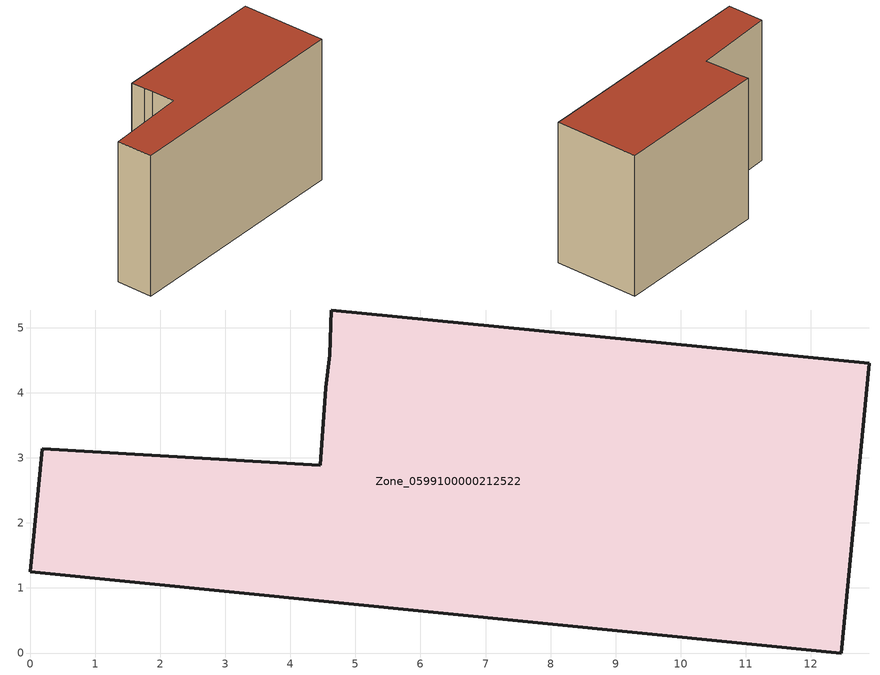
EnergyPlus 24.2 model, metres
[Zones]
Zone_0599100000212522
 floor ground (C_G): 12.47,0 0,1.25 0.19,3.14 4.46,2.88 4.54,4.08 4.6,4.58 4.63,5.27 12.9,4.45 z0
 wall outside (C_F): 0,1.25 12.47,0 12.9,4.45 4.63,5.27 4.6,4.58 4.54,4.08 4.46,2.88 0.19,3.14 0,1.25 z0:7.66
 roof outside (C_R): 4.63,5.27 4.6,4.58 4.54,4.08 4.46,2.88 0.19,3.14 0,1.25 12.47,0 12.9,4.45 z7.66
[BUILDING]
Pand.0599100000212522: North Axis=0; Terrain=City; Loads Convergence Tolerance Value=0.04; Temperature Convergence Tolerance Value=0.4; Solar Distribution=FullExterior; Maximum Number of Warmup Days=25; Minimum Number of Warmup Days=1
[Site:Location]
Rotterdam.The.Hague.AP_ZH_NLD Design_Conditions: Latitude=51.96; Longitude=4.45; Time Zone=1; Elevation=-4.5
[SITE:GROUNDTEMPERATURE:BUILDINGSURFACE]
18, 18, 18, 18, 18, 18, 18, 18, 18, 18, 18, 18
[MATERIAL] Thermal Absorptance=0.9; Solar Absorptance=0.7; Visible Absorptance=0.7
Name | Roughness | Thickness | Conductivity | Density | Specific Heat
G.TI.1946 | MediumSmooth | 0.15 | 1 | 540 | 1210
F.TI.1946 | Rough | 0.3 | 0.857143 | 1920 | 840
R.TI.1946 | MediumRough | 0.2 | 0.1 | 1500 | 1000
[CONSTRUCTION]
C_G: G.TI.1946
C_F: F.TI.1946
C_R: R.TI.1946
[ZONE]
Zone_0599100000212522: Type=1; Multiplier=1; Ceiling Height=Autocalculate; Volume=Autocalculate; Floor Area=autocalculate; Part of Total Floor Area=Yes
[ZONEINFILTRATION:DESIGNFLOWRATE]
Infil_Zone_0599100000212522: Zone or ZoneList or Space or SpaceList=Zone_0599100000212522; Schedule=AlwaysOn; Design Flow Rate Calculation Method=Flow/Area; Flow Rate per Floor Area=0.003; Constant Term Coefficient=1; Temperature Term Coefficient=0; Velocity Term Coefficient=0; Velocity Squared Term Coefficient=0
[HVACTEMPLATE:ZONE:IDEALLOADSAIRSYSTEM]
Zone_0599100000212522: Maximum Heating Supply Air Temperature=50; Minimum Cooling Supply Air Temperature=13; Maximum Heating Supply Air Humidity Ratio=0.0156; Minimum Cooling Supply Air Humidity Ratio=0.0077; Heating Limit=NoLimit; Cooling Limit=NoLimit; Dehumidification Control Type=ConstantSensibleHeatRatio; Cooling Sensible Heat Ratio=0.7; Dehumidification Setpoint=60; Humidification Control Type=None; Humidification Setpoint=30; Outdoor Air Method=None; Outdoor Air Flow Rate per Person=0.00944; Outdoor Air Flow Rate per Zone Floor Area=0; Outdoor Air Flow Rate per Zone=0; Demand Controlled Ventilation Type=None; Outdoor Air Economizer Type=NoEconomizer; Heat Recovery Type=None; Sensible Heat Recovery Effectiveness=0.7; Latent Heat Recovery Effectiveness=0.65
[ZONECONTROL:THERMOSTAT]
ThermostatControl_Zone_0599100000212522: Zone or ZoneList=Zone_0599100000212522; Control Type Schedule=DualSetpointControlType; Control 1=Thermostat_Zone_0599100000212522; Temperature Difference Between Cutout And Setpoint=0
[THERMOSTATSETPOINT:DUALSETPOINT]
Thermostat_Zone_0599100000212522: Heating Setpoint Temperature Schedule=HeatingSetpoint_Zone_0599100000212522; Cooling Setpoint Temperature Schedule=CoolingSetpoint_Zone_0599100000212522
[SCHEDULE:COMPACT]
HeatingSetpoint_Zone_0599100000212522: Through: 12/31, For: AllDays, Until: 24:00, 21
CoolingSetpoint_Zone_0599100000212522: Through: 12/31, For: AllDays, Until: 24:00, 24
DualSetpointControlType: Through: 12/31, For: AllDays, Until: 24:00, 4
AlwaysOn: Through: 12/31, For: AllDays, Until: 24:00, 1
